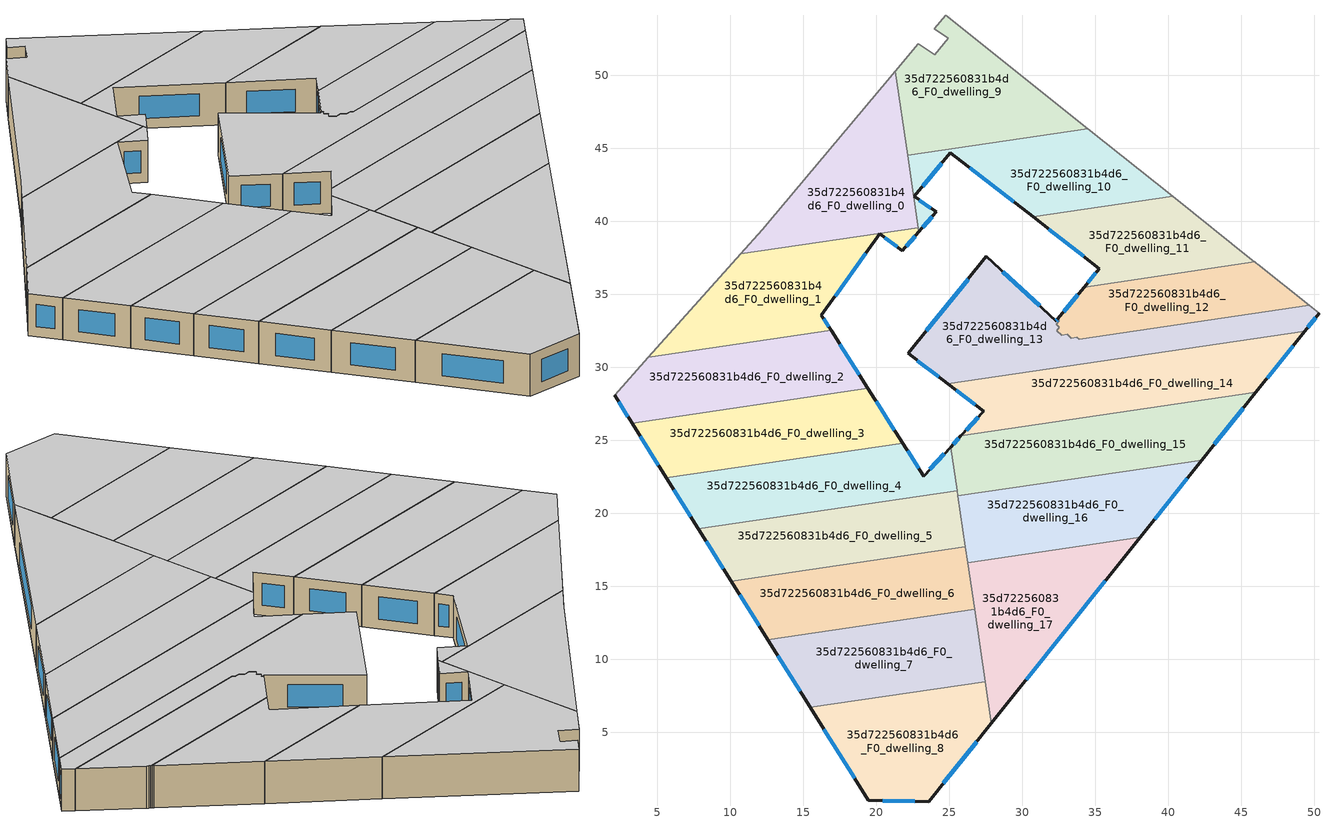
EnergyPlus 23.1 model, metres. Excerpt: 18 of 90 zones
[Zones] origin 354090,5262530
35d722560831b4d6_F0_dwelling_0
 floor ground (EU_floor_Construction): 21.3,50.28 22.92,39.29 22.88,39.57 10.72,37.78 12.18,39.42 z0
 wall to 35d722560831b4d6_F0_dwelling_1 (EU_wall_Construction): 10.72,37.78 22.88,39.57 22.92,39.29 z0:3
 wall adiabatic (EU_wall_Construction): 21.3,50.28 12.18,39.42 10.72,37.78 z0:3
 wall to 35d722560831b4d6_F0_dwelling_9 (EU_wall_Construction): 22.15,44.54 21.3,50.28 z0:3
 wall to 35d722560831b4d6_F0_dwelling_10 (EU_wall_Construction): 22.92,39.29 22.15,44.54 z0:3
 ceiling to 35d722560831b4d6_F1_dwelling_0 (EU_floor_Construction): 22.92,39.29 21.3,50.28 12.18,39.42 10.72,37.78 22.88,39.57 z3
35d722560831b4d6_F0_dwelling_1
 floor ground (EU_floor_Construction): 22.88,39.57 22.92,39.29 21.79,37.99 20.22,39.14 16.24,33.58 16.9,32.53 4.39,30.69 10.72,37.78 z0
 wall outside (EU_wall_Construction): 16.9,32.53 16.24,33.58 20.22,39.14 21.79,37.99 22.92,39.29 z0:3
 wall to 35d722560831b4d6_F0_dwelling_2 (EU_wall_Construction): 4.39,30.69 16.9,32.53 z0:3
 wall adiabatic (EU_wall_Construction): 10.72,37.78 4.39,30.69 z0:3
 window (EU_Window_Construction): 17.17,34.88 19.28,37.83 / 16.75,32.77 16.39,33.33 / 22.05,38.29 22.65,38.98 / 20.59,38.87 21.42,38.26 z0.7:2.3
 ceiling to 35d722560831b4d6_F1_dwelling_1 (EU_floor_Construction): 16.9,32.53 16.24,33.58 20.22,39.14 21.79,37.99 22.92,39.29 22.88,39.57 10.72,37.78 4.39,30.69 z3
35d722560831b4d6_F0_dwelling_10
 floor ground (EU_floor_Construction): 40.29,41.71 30.73,40.3 25.08,44.69 22.6,41.71 24.09,40.64 22.92,39.29 22.15,44.54 34.47,46.35 z0
 wall outside (EU_wall_Construction): 22.92,39.29 24.09,40.64 22.6,41.71 25.08,44.69 30.73,40.3 z0:3
 wall to 35d722560831b4d6_F0_dwelling_9 (EU_wall_Construction): 34.47,46.35 22.15,44.54 z0:3
 wall adiabatic (EU_wall_Construction): 40.29,41.71 34.47,46.35 z0:3
 wall to 35d722560831b4d6_F0_dwelling_11 (EU_wall_Construction): 30.73,40.3 40.29,41.71 z0:3
 window (EU_Window_Construction): 23.18,42.41 24.49,43.99 / 23.74,40.89 22.95,41.46 / 23.19,39.61 23.82,40.32 / 26.4,43.66 29.4,41.33 z0.7:2.3
 ceiling to 35d722560831b4d6_F1_dwelling_10 (EU_floor_Construction): 40.29,41.71 34.47,46.35 22.15,44.54 22.92,39.29 24.09,40.64 22.6,41.71 25.08,44.69 30.73,40.3 z3
35d722560831b4d6_F0_dwelling_11
 floor ground (EU_floor_Construction): 45.75,37.35 45.86,37.26 45.91,37.22 34.23,35.5 35.28,36.77 30.73,40.3 40.29,41.71 z0
 wall outside (EU_wall_Construction): 30.73,40.3 35.28,36.77 34.23,35.5 z0:3
 wall adiabatic (EU_wall_Construction): 45.91,37.22 45.86,37.26 45.75,37.35 40.29,41.71 z0:3
 wall to 35d722560831b4d6_F0_dwelling_12 (EU_wall_Construction): 34.23,35.5 45.91,37.22 z0:3
 window (EU_Window_Construction): 31.8,39.47 34.22,37.6 / 35.04,36.47 34.48,35.8 z0.7:2.3
 ceiling to 35d722560831b4d6_F1_dwelling_11 (EU_floor_Construction): 45.91,37.22 45.86,37.26 45.75,37.35 40.29,41.71 30.73,40.3 35.28,36.77 34.23,35.5 z3
35d722560831b4d6_F0_dwelling_12
 floor ground (EU_floor_Construction): 49.65,34.24 33.88,31.92 33.74,32.05 33.36,31.99 33.08,32.25 32.7,32.2 32.35,32.52 32.54,32.75 32.32,32.96 32.52,33.19 32.4,33.29 34.23,35.5 45.91,37.22 46.02,37.13 46.12,37.05 z0
 wall outside (EU_wall_Construction): 34.23,35.5 32.4,33.29 z0:3
 wall adiabatic (EU_wall_Construction): 49.65,34.24 46.12,37.05 46.02,37.13 45.91,37.22 z0:3
 wall to 35d722560831b4d6_F0_dwelling_13 (EU_wall_Construction): 32.4,33.29 32.52,33.19 32.32,32.96 32.54,32.75 32.35,32.52 32.7,32.2 33.08,32.25 33.36,31.99 33.74,32.05 33.88,31.92 49.65,34.24 z0:3
 window (EU_Window_Construction): 33.8,34.98 32.83,33.81 z0.7:2.3
 ceiling to 35d722560831b4d6_F1_dwelling_12 (EU_floor_Construction): 49.65,34.24 46.12,37.05 46.02,37.13 45.91,37.22 34.23,35.5 32.4,33.29 32.52,33.19 32.32,32.96 32.54,32.75 32.35,32.52 32.7,32.2 33.08,32.25 33.36,31.99 33.74,32.05 33.88,31.92 z3
35d722560831b4d6_F0_dwelling_13
 floor ground (EU_floor_Construction): 49.65,34.24 50.32,33.71 49.33,32.47 24.9,28.87 22.17,30.96 27.54,37.6 32.31,33.18 32.4,33.29 32.52,33.19 32.32,32.96 32.54,32.75 32.35,32.52 32.7,32.2 33.08,32.25 33.36,31.99 33.74,32.05 33.88,31.92 z0
 wall outside (EU_wall_Construction): 32.4,33.29 32.31,33.18 27.54,37.6 22.17,30.96 24.9,28.87 / 49.33,32.47 50.32,33.71 z0:3
 wall adiabatic (EU_wall_Construction): 50.32,33.71 49.65,34.24 z0:3
 wall to 35d722560831b4d6_F0_dwelling_14 (EU_wall_Construction): 24.9,28.87 49.33,32.47 z0:3
 window (EU_Window_Construction): 26.28,36.04 23.43,32.52 / 31.19,34.21 28.66,36.56 / 32.38,33.26 32.33,33.2 / 49.56,32.76 50.08,33.41 / 22.81,30.47 24.26,29.36 z0.7:2.3
 ceiling to 35d722560831b4d6_F1_dwelling_13 (EU_floor_Construction): 49.33,32.47 50.32,33.71 49.65,34.24 33.88,31.92 33.74,32.05 33.36,31.99 33.08,32.25 32.7,32.2 32.35,32.52 32.54,32.75 32.32,32.96 32.52,33.19 32.4,33.29 32.31,33.18 27.54,37.6 22.17,30.96 24.9,28.87 z3
35d722560831b4d6_F0_dwelling_14
 floor ground (EU_floor_Construction): 49.33,32.47 45.99,28.29 25.8,25.31 27.35,26.99 24.9,28.87 z0
 wall outside (EU_wall_Construction): 24.9,28.87 27.35,26.99 25.8,25.31 / 45.99,28.29 49.33,32.47 z0:3
 wall to 35d722560831b4d6_F0_dwelling_15 (EU_wall_Construction): 25.8,25.31 45.99,28.29 z0:3
 window (EU_Window_Construction): 25.48,28.43 26.78,27.43 / 46.77,29.27 48.54,31.48 / 26.99,26.6 26.16,25.71 z0.7:2.3
 ceiling to 35d722560831b4d6_F1_dwelling_14 (EU_floor_Construction): 45.99,28.29 49.33,32.47 24.9,28.87 27.35,26.99 25.8,25.31 z3
35d722560831b4d6_F0_dwelling_15
 floor ground (EU_floor_Construction): 45.99,28.29 42.29,23.66 25.58,21.2 25.09,24.54 25.8,25.31 z0
 wall outside (EU_wall_Construction): 42.29,23.66 45.99,28.29 / 25.8,25.31 25.09,24.54 z0:3
 wall to 35d722560831b4d6_F0_dwelling_16 (EU_wall_Construction): 25.58,21.2 42.29,23.66 z0:3
 wall to 35d722560831b4d6_F0_dwelling_4 (EU_wall_Construction): 25.09,24.54 25.53,21.55 z0:3
 wall to 35d722560831b4d6_F0_dwelling_5 (EU_wall_Construction): 25.53,21.55 25.58,21.2 z0:3
 window (EU_Window_Construction): 43.16,24.74 45.12,27.2 / 25.63,25.13 25.25,24.73 z0.7:2.3
 ceiling to 35d722560831b4d6_F1_dwelling_15 (EU_floor_Construction): 42.29,23.66 45.99,28.29 25.8,25.31 25.09,24.54 25.58,21.2 z3
35d722560831b4d6_F0_dwelling_16
 floor ground (EU_floor_Construction): 42.29,23.66 38.07,18.37 26.25,16.63 25.58,21.2 z0
 wall outside (EU_wall_Construction): 38.07,18.37 42.29,23.66 z0:3
 wall to 35d722560831b4d6_F0_dwelling_17 (EU_wall_Construction): 26.25,16.63 38.07,18.37 z0:3
 wall to 35d722560831b4d6_F0_dwelling_5 (EU_wall_Construction): 25.58,21.2 26.09,17.72 z0:3
 wall to 35d722560831b4d6_F0_dwelling_6 (EU_wall_Construction): 26.09,17.72 26.25,16.63 z0:3
 window (EU_Window_Construction): 39.06,19.61 41.3,22.42 z0.7:2.3
 ceiling to 35d722560831b4d6_F1_dwelling_16 (EU_floor_Construction): 38.07,18.37 42.29,23.66 25.58,21.2 26.25,16.63 z3
35d722560831b4d6_F0_dwelling_17
 floor ground (EU_floor_Construction): 38.07,18.37 27.88,5.62 26.25,16.63 z0
 wall outside (EU_wall_Construction): 27.88,5.62 38.07,18.37 z0:3
 wall to 35d722560831b4d6_F0_dwelling_7 (EU_wall_Construction): 26.72,13.43 27.45,8.48 z0:3
 wall to 35d722560831b4d6_F0_dwelling_6 (EU_wall_Construction): 26.25,16.63 26.72,13.43 z0:3
 wall to 35d722560831b4d6_F0_dwelling_8 (EU_wall_Construction): 27.45,8.48 27.88,5.62 z0:3
 window (EU_Window_Construction): 30.27,8.61 35.67,15.38 z0.7:2.3
 ceiling to 35d722560831b4d6_F1_dwelling_17 (EU_floor_Construction): 27.88,5.62 38.07,18.37 26.25,16.63 z3
35d722560831b4d6_F0_dwelling_2
 floor ground (EU_floor_Construction): 16.9,32.53 19.43,28.55 3.27,26.18 2.07,28.09 4.39,30.69 z0
 wall outside (EU_wall_Construction): 19.43,28.55 16.9,32.53 / 2.07,28.09 3.27,26.18 z0:3
 wall adiabatic (EU_wall_Construction): 4.39,30.69 2.07,28.09 z0:3
 wall to 35d722560831b4d6_F0_dwelling_3 (EU_wall_Construction): 3.27,26.18 19.43,28.55 z0:3
 window (EU_Window_Construction): 18.83,29.49 17.49,31.6 / 2.35,27.64 2.99,26.63 z0.7:2.3
 ceiling to 35d722560831b4d6_F1_dwelling_2 (EU_floor_Construction): 19.43,28.55 16.9,32.53 4.39,30.69 2.07,28.09 3.27,26.18 z3
35d722560831b4d6_F0_dwelling_3
 floor ground (EU_floor_Construction): 19.43,28.55 21.8,24.82 5.62,22.44 3.27,26.18 z0
 wall outside (EU_wall_Construction): 21.8,24.82 19.43,28.55 / 3.27,26.18 5.62,22.44 z0:3
 wall to 35d722560831b4d6_F0_dwelling_4 (EU_wall_Construction): 5.62,22.44 21.8,24.82 z0:3
 window (EU_Window_Construction): 21.24,25.7 19.98,27.68 / 3.82,25.3 5.07,23.31 z0.7:2.3
 ceiling to 35d722560831b4d6_F1_dwelling_3 (EU_floor_Construction): 21.8,24.82 19.43,28.55 3.27,26.18 5.62,22.44 z3
35d722560831b4d6_F0_dwelling_4
 floor ground (EU_floor_Construction): 25.09,24.54 25.53,21.55 7.81,18.94 5.62,22.44 21.8,24.82 23.24,22.55 z0
 wall outside (EU_wall_Construction): 5.62,22.44 7.81,18.94 / 25.09,24.54 23.24,22.55 21.8,24.82 z0:3
 wall to 35d722560831b4d6_F0_dwelling_5 (EU_wall_Construction): 7.81,18.94 25.53,21.55 z0:3
 window (EU_Window_Construction): 6.13,21.61 7.29,19.76 / 22.9,23.08 22.14,24.29 / 24.65,24.08 23.68,23.02 z0.7:2.3
 ceiling to 35d722560831b4d6_F1_dwelling_4 (EU_floor_Construction): 25.53,21.55 25.09,24.54 23.24,22.55 21.8,24.82 5.62,22.44 7.81,18.94 z3
35d722560831b4d6_F0_dwelling_5
 floor ground (EU_floor_Construction): 25.53,21.55 26.09,17.72 10.06,15.36 7.81,18.94 z0
 wall outside (EU_wall_Construction): 7.81,18.94 10.06,15.36 z0:3
 wall to 35d722560831b4d6_F0_dwelling_6 (EU_wall_Construction): 10.06,15.36 26.09,17.72 z0:3
 window (EU_Window_Construction): 8.34,18.1 9.53,16.2 z0.7:2.3
 ceiling to 35d722560831b4d6_F1_dwelling_5 (EU_floor_Construction): 26.09,17.72 25.53,21.55 7.81,18.94 10.06,15.36 z3
35d722560831b4d6_F0_dwelling_6
 floor ground (EU_floor_Construction): 26.09,17.72 26.72,13.43 12.57,11.35 10.06,15.36 z0
 wall outside (EU_wall_Construction): 10.06,15.36 12.57,11.35 z0:3
 wall to 35d722560831b4d6_F0_dwelling_7 (EU_wall_Construction): 12.57,11.35 26.72,13.43 z0:3
 window (EU_Window_Construction): 10.65,14.42 11.98,12.29 z0.7:2.3
 ceiling to 35d722560831b4d6_F1_dwelling_6 (EU_floor_Construction): 26.72,13.43 26.09,17.72 10.06,15.36 12.57,11.35 z3
35d722560831b4d6_F0_dwelling_7
 floor ground (EU_floor_Construction): 26.72,13.43 27.45,8.48 15.47,6.72 12.57,11.35 z0
 wall outside (EU_wall_Construction): 12.57,11.35 15.47,6.72 z0:3
 wall to 35d722560831b4d6_F0_dwelling_8 (EU_wall_Construction): 15.47,6.72 27.45,8.48 z0:3
 window (EU_Window_Construction): 13.25,10.26 14.79,7.81 z0.7:2.3
 ceiling to 35d722560831b4d6_F1_dwelling_7 (EU_floor_Construction): 27.45,8.48 26.72,13.43 12.57,11.35 15.47,6.72 z3
35d722560831b4d6_F0_dwelling_8
 floor ground (EU_floor_Construction): 27.45,8.48 27.88,5.62 23.59,0.25 19.46,0.36 15.47,6.72 z0
 wall outside (EU_wall_Construction): 15.47,6.72 19.46,0.36 23.59,0.25 27.88,5.62 z0:3
 window (EU_Window_Construction): 16.41,5.23 18.53,1.85 / 24.6,1.51 26.87,4.36 / 20.43,0.33 22.62,0.28 z0.7:2.3
 ceiling to 35d722560831b4d6_F1_dwelling_8 (EU_floor_Construction): 23.59,0.25 27.88,5.62 27.45,8.48 15.47,6.72 19.46,0.36 z3
35d722560831b4d6_F0_dwelling_9
 floor ground (EU_floor_Construction): 34.47,46.35 22.15,44.54 21.3,50.28 22.87,52.16 24,51.41 24.92,52.54 23.97,53.19 24.74,54.11 z0
 wall adiabatic (EU_wall_Construction): 34.47,46.35 24.74,54.11 23.97,53.19 24.92,52.54 24,51.41 22.87,52.16 21.3,50.28 z0:3
 ceiling to 35d722560831b4d6_F1_dwelling_9 (EU_floor_Construction): 34.47,46.35 24.74,54.11 23.97,53.19 24.92,52.54 24,51.41 22.87,52.16 21.3,50.28 22.15,44.54 z3
[Building]
EU S2 Campaign: North Axis=0; Terrain=City; Solar Distribution=FullExterior
[Site:Location]
Budapest.Ferenc.Liszt.Intl.AP: Latitude=47.437; Longitude=19.256; Time Zone=1; Elevation=185
[SizingPeriod:WeatherFileDays]
AnnualSizingPeriod: Begin Month=1; Begin Day of Month=1; End Month=12; End Day of Month=31; Day of Week for Start Day=Monday; Use Weather File Daylight Saving Period=No; Use Weather File Rain and Snow Indicators=No
[MATERIAL]
EU_InternalMass_Material: Roughness=MediumRough; Thickness=0.1; Conductivity=1; Density=1800; Specific Heat=900; Thermal Absorptance=0.9; Solar Absorptance=0.7; Visible Absorptance=0.7
[MATERIAL:NOMASS] Roughness=MediumRough; Thermal Absorptance=0.9; Solar Absorptance=0.7; Visible Absorptance=0.7
Name | Thermal Resistance
EU_wall_NoMass | 0.832559
EU_floor_NoMass | 0.872794
[WINDOWMATERIAL:SIMPLEGLAZINGSYSTEM]
EU_Window_SimpleGlazing: UFactor=2.79869; Solar Heat Gain Coefficient=0.75; Visible Transmittance=0.75
[CONSTRUCTION]
EU_wall_Construction: EU_wall_NoMass
EU_floor_Construction: EU_floor_NoMass
EU_Window_Construction: EU_Window_SimpleGlazing
EU_InternalMass_Construction: EU_InternalMass_Material
[ZONE] Type=1; Multiplier=1; Ceiling Height=autocalculate; Floor Area=autocalculate; Part of Total Floor Area=Yes
Name | Volume
35d722560831b4d6_F0_dwelling_0 | 198.236
35d722560831b4d6_F0_dwelling_1 | 198.208
35d722560831b4d6_F0_dwelling_10 | 177.739
35d722560831b4d6_F0_dwelling_11 | 155.027
35d722560831b4d6_F0_dwelling_12 | 156.014
35d722560831b4d6_F0_dwelling_13 | 252.604
35d722560831b4d6_F0_dwelling_14 | 236.387
35d722560831b4d6_F0_dwelling_15 | 230.126
35d722560831b4d6_F0_dwelling_16 | 199.463
35d722560831b4d6_F0_dwelling_17 | 199.465
35d722560831b4d6_F0_dwelling_2 | 198.188
35d722560831b4d6_F0_dwelling_3 | 198.209
35d722560831b4d6_F0_dwelling_4 | 198.266
35d722560831b4d6_F0_dwelling_5 | 198.182
35d722560831b4d6_F0_dwelling_6 | 198.21
35d722560831b4d6_F0_dwelling_7 | 198.233
35d722560831b4d6_F0_dwelling_8 | 198.224
35d722560831b4d6_F0_dwelling_9 | 199.47
[INTERNALMASS] Construction=EU_InternalMass_Construction
Name | Zone or ZoneList | Surface Area
35d722560831b4d6_F0_dwelling_0_EU_InternalMass | 35d722560831b4d6_F0_dwelling_0 | 66.0766
35d722560831b4d6_F0_dwelling_1_EU_InternalMass | 35d722560831b4d6_F0_dwelling_1 | 66.0693
35d722560831b4d6_F0_dwelling_2_EU_InternalMass | 35d722560831b4d6_F0_dwelling_2 | 66.0629
35d722560831b4d6_F0_dwelling_3_EU_InternalMass | 35d722560831b4d6_F0_dwelling_3 | 66.0695
35d722560831b4d6_F0_dwelling_4_EU_InternalMass | 35d722560831b4d6_F0_dwelling_4 | 66.0885
35d722560831b4d6_F0_dwelling_5_EU_InternalMass | 35d722560831b4d6_F0_dwelling_5 | 66.0607
35d722560831b4d6_F0_dwelling_6_EU_InternalMass | 35d722560831b4d6_F0_dwelling_6 | 66.0701
35d722560831b4d6_F0_dwelling_7_EU_InternalMass | 35d722560831b4d6_F0_dwelling_7 | 66.0775
35d722560831b4d6_F0_dwelling_8_EU_InternalMass | 35d722560831b4d6_F0_dwelling_8 | 66.0748
35d722560831b4d6_F0_dwelling_9_EU_InternalMass | 35d722560831b4d6_F0_dwelling_9 | 66.49
35d722560831b4d6_F0_dwelling_10_EU_InternalMass | 35d722560831b4d6_F0_dwelling_10 | 59.2446
35d722560831b4d6_F0_dwelling_11_EU_InternalMass | 35d722560831b4d6_F0_dwelling_11 | 51.6784
35d722560831b4d6_F0_dwelling_12_EU_InternalMass | 35d722560831b4d6_F0_dwelling_12 | 51.9999
35d722560831b4d6_F0_dwelling_13_EU_InternalMass | 35d722560831b4d6_F0_dwelling_13 | 84.2034
35d722560831b4d6_F0_dwelling_14_EU_InternalMass | 35d722560831b4d6_F0_dwelling_14 | 78.7951
35d722560831b4d6_F0_dwelling_15_EU_InternalMass | 35d722560831b4d6_F0_dwelling_15 | 76.708
35d722560831b4d6_F0_dwelling_16_EU_InternalMass | 35d722560831b4d6_F0_dwelling_16 | 66.4874
35d722560831b4d6_F0_dwelling_17_EU_InternalMass | 35d722560831b4d6_F0_dwelling_17 | 66.4886
[OTHEREQUIPMENT] Fuel Type=Electricity; Design Level Calculation Method=Watts/Area; Power per Zone Floor Area=1; Fraction Latent=0; Fraction Radiant=0; Fraction Lost=0; Carbon Dioxide Generation Rate=0; EndUse Subcategory=EU_Step8_InternalGains
Name | Zone or ZoneList or Space or SpaceList | Schedule
EU_Step8_InternalGain_35d722560831b4d6_F0_dwelling_0_f000 | 35d722560831b4d6_F0_dwelling_0 | EU_Step8_GainSchedule_35d722560831b4d6_F0_dwelling_0_f000
EU_Step8_InternalGain_35d722560831b4d6_F0_dwelling_1_f000 | 35d722560831b4d6_F0_dwelling_1 | EU_Step8_GainSchedule_35d722560831b4d6_F0_dwelling_1_f000
EU_Step8_InternalGain_35d722560831b4d6_F0_dwelling_2_f000 | 35d722560831b4d6_F0_dwelling_2 | EU_Step8_GainSchedule_35d722560831b4d6_F0_dwelling_2_f000
EU_Step8_InternalGain_35d722560831b4d6_F0_dwelling_3_f000 | 35d722560831b4d6_F0_dwelling_3 | EU_Step8_GainSchedule_35d722560831b4d6_F0_dwelling_3_f000
EU_Step8_InternalGain_35d722560831b4d6_F0_dwelling_4_f000 | 35d722560831b4d6_F0_dwelling_4 | EU_Step8_GainSchedule_35d722560831b4d6_F0_dwelling_4_f000
EU_Step8_InternalGain_35d722560831b4d6_F0_dwelling_5_f000 | 35d722560831b4d6_F0_dwelling_5 | EU_Step8_GainSchedule_35d722560831b4d6_F0_dwelling_5_f000
EU_Step8_InternalGain_35d722560831b4d6_F0_dwelling_6_f000 | 35d722560831b4d6_F0_dwelling_6 | EU_Step8_GainSchedule_35d722560831b4d6_F0_dwelling_6_f000
EU_Step8_InternalGain_35d722560831b4d6_F0_dwelling_7_f000 | 35d722560831b4d6_F0_dwelling_7 | EU_Step8_GainSchedule_35d722560831b4d6_F0_dwelling_7_f000
EU_Step8_InternalGain_35d722560831b4d6_F0_dwelling_8_f000 | 35d722560831b4d6_F0_dwelling_8 | EU_Step8_GainSchedule_35d722560831b4d6_F0_dwelling_8_f000
EU_Step8_InternalGain_35d722560831b4d6_F0_dwelling_9_f000 | 35d722560831b4d6_F0_dwelling_9 | EU_Step8_GainSchedule_35d722560831b4d6_F0_dwelling_9_f000
EU_Step8_InternalGain_35d722560831b4d6_F0_dwelling_10_f000 | 35d722560831b4d6_F0_dwelling_10 | EU_Step8_GainSchedule_35d722560831b4d6_F0_dwelling_10_f000
EU_Step8_InternalGain_35d722560831b4d6_F0_dwelling_11_f000 | 35d722560831b4d6_F0_dwelling_11 | EU_Step8_GainSchedule_35d722560831b4d6_F0_dwelling_11_f000
EU_Step8_InternalGain_35d722560831b4d6_F0_dwelling_12_f000 | 35d722560831b4d6_F0_dwelling_12 | EU_Step8_GainSchedule_35d722560831b4d6_F0_dwelling_12_f000
EU_Step8_InternalGain_35d722560831b4d6_F0_dwelling_13_f000 | 35d722560831b4d6_F0_dwelling_13 | EU_Step8_GainSchedule_35d722560831b4d6_F0_dwelling_13_f000
EU_Step8_InternalGain_35d722560831b4d6_F0_dwelling_14_f000 | 35d722560831b4d6_F0_dwelling_14 | EU_Step8_GainSchedule_35d722560831b4d6_F0_dwelling_14_f000
EU_Step8_InternalGain_35d722560831b4d6_F0_dwelling_15_f000 | 35d722560831b4d6_F0_dwelling_15 | EU_Step8_GainSchedule_35d722560831b4d6_F0_dwelling_15_f000
EU_Step8_InternalGain_35d722560831b4d6_F0_dwelling_16_f000 | 35d722560831b4d6_F0_dwelling_16 | EU_Step8_GainSchedule_35d722560831b4d6_F0_dwelling_16_f000
EU_Step8_InternalGain_35d722560831b4d6_F0_dwelling_17_f000 | 35d722560831b4d6_F0_dwelling_17 | EU_Step8_GainSchedule_35d722560831b4d6_F0_dwelling_17_f000
[ZONEVENTILATION:DESIGNFLOWRATE] Schedule=EU_AlwaysOn; Design Flow Rate Calculation Method=AirChanges/Hour; Air Changes per Hour=0.475469; Ventilation Type=Natural; Fan Pressure Rise=0; Fan Total Efficiency=1; Constant Term Coefficient=1; Temperature Term Coefficient=0; Velocity Term Coefficient=0; Velocity Squared Term Coefficient=0; Minimum Indoor Temperature=-100; Maximum Indoor Temperature=100; Delta Temperature=-100; Minimum Outdoor Temperature=-100; Maximum Outdoor Temperature=100; Maximum Wind Speed=40
Name | Zone or ZoneList or Space or SpaceList
EU_ConstantAir_35d722560831b4d6_F0_dwelling_0 | 35d722560831b4d6_F0_dwelling_0
EU_ConstantAir_35d722560831b4d6_F0_dwelling_1 | 35d722560831b4d6_F0_dwelling_1
EU_ConstantAir_35d722560831b4d6_F0_dwelling_2 | 35d722560831b4d6_F0_dwelling_2
EU_ConstantAir_35d722560831b4d6_F0_dwelling_3 | 35d722560831b4d6_F0_dwelling_3
EU_ConstantAir_35d722560831b4d6_F0_dwelling_4 | 35d722560831b4d6_F0_dwelling_4
EU_ConstantAir_35d722560831b4d6_F0_dwelling_5 | 35d722560831b4d6_F0_dwelling_5
EU_ConstantAir_35d722560831b4d6_F0_dwelling_6 | 35d722560831b4d6_F0_dwelling_6
EU_ConstantAir_35d722560831b4d6_F0_dwelling_7 | 35d722560831b4d6_F0_dwelling_7
EU_ConstantAir_35d722560831b4d6_F0_dwelling_8 | 35d722560831b4d6_F0_dwelling_8
EU_ConstantAir_35d722560831b4d6_F0_dwelling_9 | 35d722560831b4d6_F0_dwelling_9
EU_ConstantAir_35d722560831b4d6_F0_dwelling_10 | 35d722560831b4d6_F0_dwelling_10
EU_ConstantAir_35d722560831b4d6_F0_dwelling_11 | 35d722560831b4d6_F0_dwelling_11
EU_ConstantAir_35d722560831b4d6_F0_dwelling_12 | 35d722560831b4d6_F0_dwelling_12
EU_ConstantAir_35d722560831b4d6_F0_dwelling_13 | 35d722560831b4d6_F0_dwelling_13
EU_ConstantAir_35d722560831b4d6_F0_dwelling_14 | 35d722560831b4d6_F0_dwelling_14
EU_ConstantAir_35d722560831b4d6_F0_dwelling_15 | 35d722560831b4d6_F0_dwelling_15
EU_ConstantAir_35d722560831b4d6_F0_dwelling_16 | 35d722560831b4d6_F0_dwelling_16
EU_ConstantAir_35d722560831b4d6_F0_dwelling_17 | 35d722560831b4d6_F0_dwelling_17
[HVACTEMPLATE:THERMOSTAT] Constant Heating Setpoint=20; Constant Cooling Setpoint=50
EU_HeatOnly_35d722560831b4d6_F0_dwelling_0; EU_HeatOnly_35d722560831b4d6_F0_dwelling_1; EU_HeatOnly_35d722560831b4d6_F0_dwelling_2; EU_HeatOnly_35d722560831b4d6_F0_dwelling_3; EU_HeatOnly_35d722560831b4d6_F0_dwelling_4; EU_HeatOnly_35d722560831b4d6_F0_dwelling_5; EU_HeatOnly_35d722560831b4d6_F0_dwelling_6; EU_HeatOnly_35d722560831b4d6_F0_dwelling_7; EU_HeatOnly_35d722560831b4d6_F0_dwelling_8; EU_HeatOnly_35d722560831b4d6_F0_dwelling_9; EU_HeatOnly_35d722560831b4d6_F0_dwelling_10; EU_HeatOnly_35d722560831b4d6_F0_dwelling_11; EU_HeatOnly_35d722560831b4d6_F0_dwelling_12; EU_HeatOnly_35d722560831b4d6_F0_dwelling_13; EU_HeatOnly_35d722560831b4d6_F0_dwelling_14; EU_HeatOnly_35d722560831b4d6_F0_dwelling_15; EU_HeatOnly_35d722560831b4d6_F0_dwelling_16; EU_HeatOnly_35d722560831b4d6_F0_dwelling_17; EU_HeatOnly_35d722560831b4d6_F1_dwelling_0; EU_HeatOnly_35d722560831b4d6_F1_dwelling_1; EU_HeatOnly_35d722560831b4d6_F1_dwelling_2; EU_HeatOnly_35d722560831b4d6_F1_dwelling_3; EU_HeatOnly_35d722560831b4d6_F1_dwelling_4; EU_HeatOnly_35d722560831b4d6_F1_dwelling_5; EU_HeatOnly_35d722560831b4d6_F1_dwelling_6; EU_HeatOnly_35d722560831b4d6_F1_dwelling_7; EU_HeatOnly_35d722560831b4d6_F1_dwelling_8; EU_HeatOnly_35d722560831b4d6_F1_dwelling_9; EU_HeatOnly_35d722560831b4d6_F1_dwelling_10; EU_HeatOnly_35d722560831b4d6_F1_dwelling_11; EU_HeatOnly_35d722560831b4d6_F1_dwelling_12; EU_HeatOnly_35d722560831b4d6_F1_dwelling_13; EU_HeatOnly_35d722560831b4d6_F1_dwelling_14; EU_HeatOnly_35d722560831b4d6_F1_dwelling_15; EU_HeatOnly_35d722560831b4d6_F1_dwelling_16; EU_HeatOnly_35d722560831b4d6_F1_dwelling_17; EU_HeatOnly_35d722560831b4d6_F2_dwelling_0; EU_HeatOnly_35d722560831b4d6_F2_dwelling_1; EU_HeatOnly_35d722560831b4d6_F2_dwelling_2; EU_HeatOnly_35d722560831b4d6_F2_dwelling_3; EU_HeatOnly_35d722560831b4d6_F2_dwelling_4; EU_HeatOnly_35d722560831b4d6_F2_dwelling_5; EU_HeatOnly_35d722560831b4d6_F2_dwelling_6; EU_HeatOnly_35d722560831b4d6_F2_dwelling_7; EU_HeatOnly_35d722560831b4d6_F2_dwelling_8; EU_HeatOnly_35d722560831b4d6_F2_dwelling_9; EU_HeatOnly_35d722560831b4d6_F2_dwelling_10; EU_HeatOnly_35d722560831b4d6_F2_dwelling_11; EU_HeatOnly_35d722560831b4d6_F2_dwelling_12; EU_HeatOnly_35d722560831b4d6_F2_dwelling_13; EU_HeatOnly_35d722560831b4d6_F2_dwelling_14; EU_HeatOnly_35d722560831b4d6_F2_dwelling_15; EU_HeatOnly_35d722560831b4d6_F2_dwelling_16; EU_HeatOnly_35d722560831b4d6_F2_dwelling_17; EU_HeatOnly_35d722560831b4d6_F3_dwelling_0; EU_HeatOnly_35d722560831b4d6_F3_dwelling_1; EU_HeatOnly_35d722560831b4d6_F3_dwelling_2; EU_HeatOnly_35d722560831b4d6_F3_dwelling_3; EU_HeatOnly_35d722560831b4d6_F3_dwelling_4; EU_HeatOnly_35d722560831b4d6_F3_dwelling_5; EU_HeatOnly_35d722560831b4d6_F3_dwelling_6; EU_HeatOnly_35d722560831b4d6_F3_dwelling_7; EU_HeatOnly_35d722560831b4d6_F3_dwelling_8; EU_HeatOnly_35d722560831b4d6_F3_dwelling_9; EU_HeatOnly_35d722560831b4d6_F3_dwelling_10; EU_HeatOnly_35d722560831b4d6_F3_dwelling_11; EU_HeatOnly_35d722560831b4d6_F3_dwelling_12; EU_HeatOnly_35d722560831b4d6_F3_dwelling_13; EU_HeatOnly_35d722560831b4d6_F3_dwelling_14; EU_HeatOnly_35d722560831b4d6_F3_dwelling_15; EU_HeatOnly_35d722560831b4d6_F3_dwelling_16; EU_HeatOnly_35d722560831b4d6_F3_dwelling_17; EU_HeatOnly_35d722560831b4d6_F4_dwelling_0; EU_HeatOnly_35d722560831b4d6_F4_dwelling_1; EU_HeatOnly_35d722560831b4d6_F4_dwelling_2; EU_HeatOnly_35d722560831b4d6_F4_dwelling_3; EU_HeatOnly_35d722560831b4d6_F4_dwelling_4; EU_HeatOnly_35d722560831b4d6_F4_dwelling_5; EU_HeatOnly_35d722560831b4d6_F4_dwelling_6; EU_HeatOnly_35d722560831b4d6_F4_dwelling_7; EU_HeatOnly_35d722560831b4d6_F4_dwelling_8; EU_HeatOnly_35d722560831b4d6_F4_dwelling_9; EU_HeatOnly_35d722560831b4d6_F4_dwelling_10; EU_HeatOnly_35d722560831b4d6_F4_dwelling_11; EU_HeatOnly_35d722560831b4d6_F4_dwelling_12; EU_HeatOnly_35d722560831b4d6_F4_dwelling_13; EU_HeatOnly_35d722560831b4d6_F4_dwelling_14; EU_HeatOnly_35d722560831b4d6_F4_dwelling_15; EU_HeatOnly_35d722560831b4d6_F4_dwelling_16; EU_HeatOnly_35d722560831b4d6_F4_dwelling_17
[HVACTEMPLATE:ZONE:IDEALLOADSAIRSYSTEM] System Availability Schedule=EU_AlwaysOn; Maximum Heating Supply Air Temperature=50; Minimum Cooling Supply Air Temperature=13; Maximum Heating Supply Air Humidity Ratio=0.0156; Minimum Cooling Supply Air Humidity Ratio=0.0077; Heating Limit=NoLimit; Cooling Limit=NoLimit; Heating Availability Schedule=EU_AlwaysOn; Cooling Availability Schedule=EU_CoolingOff; Dehumidification Control Type=ConstantSensibleHeatRatio; Cooling Sensible Heat Ratio=0.7; Dehumidification Setpoint=60; Humidification Control Type=None; Humidification Setpoint=30; Outdoor Air Method=None; Outdoor Air Flow Rate per Person=0.00944; Outdoor Air Flow Rate per Zone Floor Area=0; Outdoor Air Flow Rate per Zone=0; Demand Controlled Ventilation Type=None; Outdoor Air Economizer Type=NoEconomizer; Heat Recovery Type=None; Sensible Heat Recovery Effectiveness=0.7; Latent Heat Recovery Effectiveness=0.65
Name | Template Thermostat
35d722560831b4d6_F0_dwelling_0 | EU_HeatOnly_35d722560831b4d6_F0_dwelling_0
35d722560831b4d6_F0_dwelling_1 | EU_HeatOnly_35d722560831b4d6_F0_dwelling_1
35d722560831b4d6_F0_dwelling_2 | EU_HeatOnly_35d722560831b4d6_F0_dwelling_2
35d722560831b4d6_F0_dwelling_3 | EU_HeatOnly_35d722560831b4d6_F0_dwelling_3
35d722560831b4d6_F0_dwelling_4 | EU_HeatOnly_35d722560831b4d6_F0_dwelling_4
35d722560831b4d6_F0_dwelling_5 | EU_HeatOnly_35d722560831b4d6_F0_dwelling_5
35d722560831b4d6_F0_dwelling_6 | EU_HeatOnly_35d722560831b4d6_F0_dwelling_6
35d722560831b4d6_F0_dwelling_7 | EU_HeatOnly_35d722560831b4d6_F0_dwelling_7
35d722560831b4d6_F0_dwelling_8 | EU_HeatOnly_35d722560831b4d6_F0_dwelling_8
35d722560831b4d6_F0_dwelling_9 | EU_HeatOnly_35d722560831b4d6_F0_dwelling_9
35d722560831b4d6_F0_dwelling_10 | EU_HeatOnly_35d722560831b4d6_F0_dwelling_10
35d722560831b4d6_F0_dwelling_11 | EU_HeatOnly_35d722560831b4d6_F0_dwelling_11
35d722560831b4d6_F0_dwelling_12 | EU_HeatOnly_35d722560831b4d6_F0_dwelling_12
35d722560831b4d6_F0_dwelling_13 | EU_HeatOnly_35d722560831b4d6_F0_dwelling_13
35d722560831b4d6_F0_dwelling_14 | EU_HeatOnly_35d722560831b4d6_F0_dwelling_14
35d722560831b4d6_F0_dwelling_15 | EU_HeatOnly_35d722560831b4d6_F0_dwelling_15
35d722560831b4d6_F0_dwelling_16 | EU_HeatOnly_35d722560831b4d6_F0_dwelling_16
35d722560831b4d6_F0_dwelling_17 | EU_HeatOnly_35d722560831b4d6_F0_dwelling_17
[SIZING:ZONE] Zone Cooling Design Supply Air Temperature Input Method=SupplyAirTemperature; Zone Cooling Design Supply Air Temperature=13; Zone Heating Design Supply Air Temperature Input Method=SupplyAirTemperature; Zone Heating Design Supply Air Temperature=50; Zone Cooling Design Supply Air Humidity Ratio=0.008; Zone Heating Design Supply Air Humidity Ratio=0.008; Cooling Design Air Flow Method=DesignDay; Cooling Design Air Flow Rate=0; Cooling Minimum Air Flow per Zone Floor Area=0.000762; Cooling Minimum Air Flow=0; Cooling Minimum Air Flow Fraction=0.2; Heating Design Air Flow Method=DesignDay; Heating Design Air Flow Rate=0; Heating Maximum Air Flow per Zone Floor Area=0.002032; Heating Maximum Air Flow=0.141576; Heating Maximum Air Flow Fraction=0.3; Account for Dedicated Outdoor Air System=No; Dedicated Outdoor Air System Control Strategy=NeutralSupplyAir; Dedicated Outdoor Air Low Setpoint Temperature for Design=autosize; Dedicated Outdoor Air High Setpoint Temperature for Design=autosize; Zone Load Sizing Method=Sensible Load Only No Latent Load; Zone Latent Cooling Design Supply Air Humidity Ratio Input Method=HumidityRatioDifference; Zone Cooling Design Supply Air Humidity Ratio Difference=0.005; Zone Latent Heating Design Supply Air Humidity Ratio Input Method=HumidityRatioDifference; Zone Humidification Design Supply Air Humidity Ratio Difference=0.005
35d722560831b4d6_F0_dwelling_0; 35d722560831b4d6_F0_dwelling_1; 35d722560831b4d6_F0_dwelling_2; 35d722560831b4d6_F0_dwelling_3; 35d722560831b4d6_F0_dwelling_4; 35d722560831b4d6_F0_dwelling_5; 35d722560831b4d6_F0_dwelling_6; 35d722560831b4d6_F0_dwelling_7; 35d722560831b4d6_F0_dwelling_8; 35d722560831b4d6_F0_dwelling_9; 35d722560831b4d6_F0_dwelling_10; 35d722560831b4d6_F0_dwelling_11; 35d722560831b4d6_F0_dwelling_12; 35d722560831b4d6_F0_dwelling_13; 35d722560831b4d6_F0_dwelling_14; 35d722560831b4d6_F0_dwelling_15; 35d722560831b4d6_F0_dwelling_16; 35d722560831b4d6_F0_dwelling_17
[SCHEDULE:CONSTANT]
Name | Hourly Value
EU_AlwaysOn | 1
EU_CoolingOff | 0
[SCHEDULE:FILE] Column Number=1; Rows to Skip at Top=0; Number of Hours of Data=8760; Column Separator=Comma; Interpolate to Timestep=No; Minutes per Item=60; Adjust Schedule for Daylight Savings=Yes
Name | File
EU_Step8_GainSchedule_35d722560831b4d6_F0_dwelling_0_f000 | ../../schedules/35d722560831b4d6/35d722560831b4d6_F0_dwelling_0_f000_gain.csv
EU_Step8_GainSchedule_35d722560831b4d6_F0_dwelling_1_f000 | ../../schedules/35d722560831b4d6/35d722560831b4d6_F0_dwelling_1_f000_gain.csv
EU_Step8_GainSchedule_35d722560831b4d6_F0_dwelling_2_f000 | ../../schedules/35d722560831b4d6/35d722560831b4d6_F0_dwelling_2_f000_gain.csv
EU_Step8_GainSchedule_35d722560831b4d6_F0_dwelling_3_f000 | ../../schedules/35d722560831b4d6/35d722560831b4d6_F0_dwelling_3_f000_gain.csv
EU_Step8_GainSchedule_35d722560831b4d6_F0_dwelling_4_f000 | ../../schedules/35d722560831b4d6/35d722560831b4d6_F0_dwelling_4_f000_gain.csv
EU_Step8_GainSchedule_35d722560831b4d6_F0_dwelling_5_f000 | ../../schedules/35d722560831b4d6/35d722560831b4d6_F0_dwelling_5_f000_gain.csv
EU_Step8_GainSchedule_35d722560831b4d6_F0_dwelling_6_f000 | ../../schedules/35d722560831b4d6/35d722560831b4d6_F0_dwelling_6_f000_gain.csv
EU_Step8_GainSchedule_35d722560831b4d6_F0_dwelling_7_f000 | ../../schedules/35d722560831b4d6/35d722560831b4d6_F0_dwelling_7_f000_gain.csv
EU_Step8_GainSchedule_35d722560831b4d6_F0_dwelling_8_f000 | ../../schedules/35d722560831b4d6/35d722560831b4d6_F0_dwelling_8_f000_gain.csv
EU_Step8_GainSchedule_35d722560831b4d6_F0_dwelling_9_f000 | ../../schedules/35d722560831b4d6/35d722560831b4d6_F0_dwelling_9_f000_gain.csv
EU_Step8_GainSchedule_35d722560831b4d6_F0_dwelling_10_f000 | ../../schedules/35d722560831b4d6/35d722560831b4d6_F0_dwelling_10_f000_gain.csv
EU_Step8_GainSchedule_35d722560831b4d6_F0_dwelling_11_f000 | ../../schedules/35d722560831b4d6/35d722560831b4d6_F0_dwelling_11_f000_gain.csv
EU_Step8_GainSchedule_35d722560831b4d6_F0_dwelling_12_f000 | ../../schedules/35d722560831b4d6/35d722560831b4d6_F0_dwelling_12_f000_gain.csv
EU_Step8_GainSchedule_35d722560831b4d6_F0_dwelling_13_f000 | ../../schedules/35d722560831b4d6/35d722560831b4d6_F0_dwelling_13_f000_gain.csv
EU_Step8_GainSchedule_35d722560831b4d6_F0_dwelling_14_f000 | ../../schedules/35d722560831b4d6/35d722560831b4d6_F0_dwelling_14_f000_gain.csv
EU_Step8_GainSchedule_35d722560831b4d6_F0_dwelling_15_f000 | ../../schedules/35d722560831b4d6/35d722560831b4d6_F0_dwelling_15_f000_gain.csv
EU_Step8_GainSchedule_35d722560831b4d6_F0_dwelling_16_f000 | ../../schedules/35d722560831b4d6/35d722560831b4d6_F0_dwelling_16_f000_gain.csv
EU_Step8_GainSchedule_35d722560831b4d6_F0_dwelling_17_f000 | ../../schedules/35d722560831b4d6/35d722560831b4d6_F0_dwelling_17_f000_gain.csv
